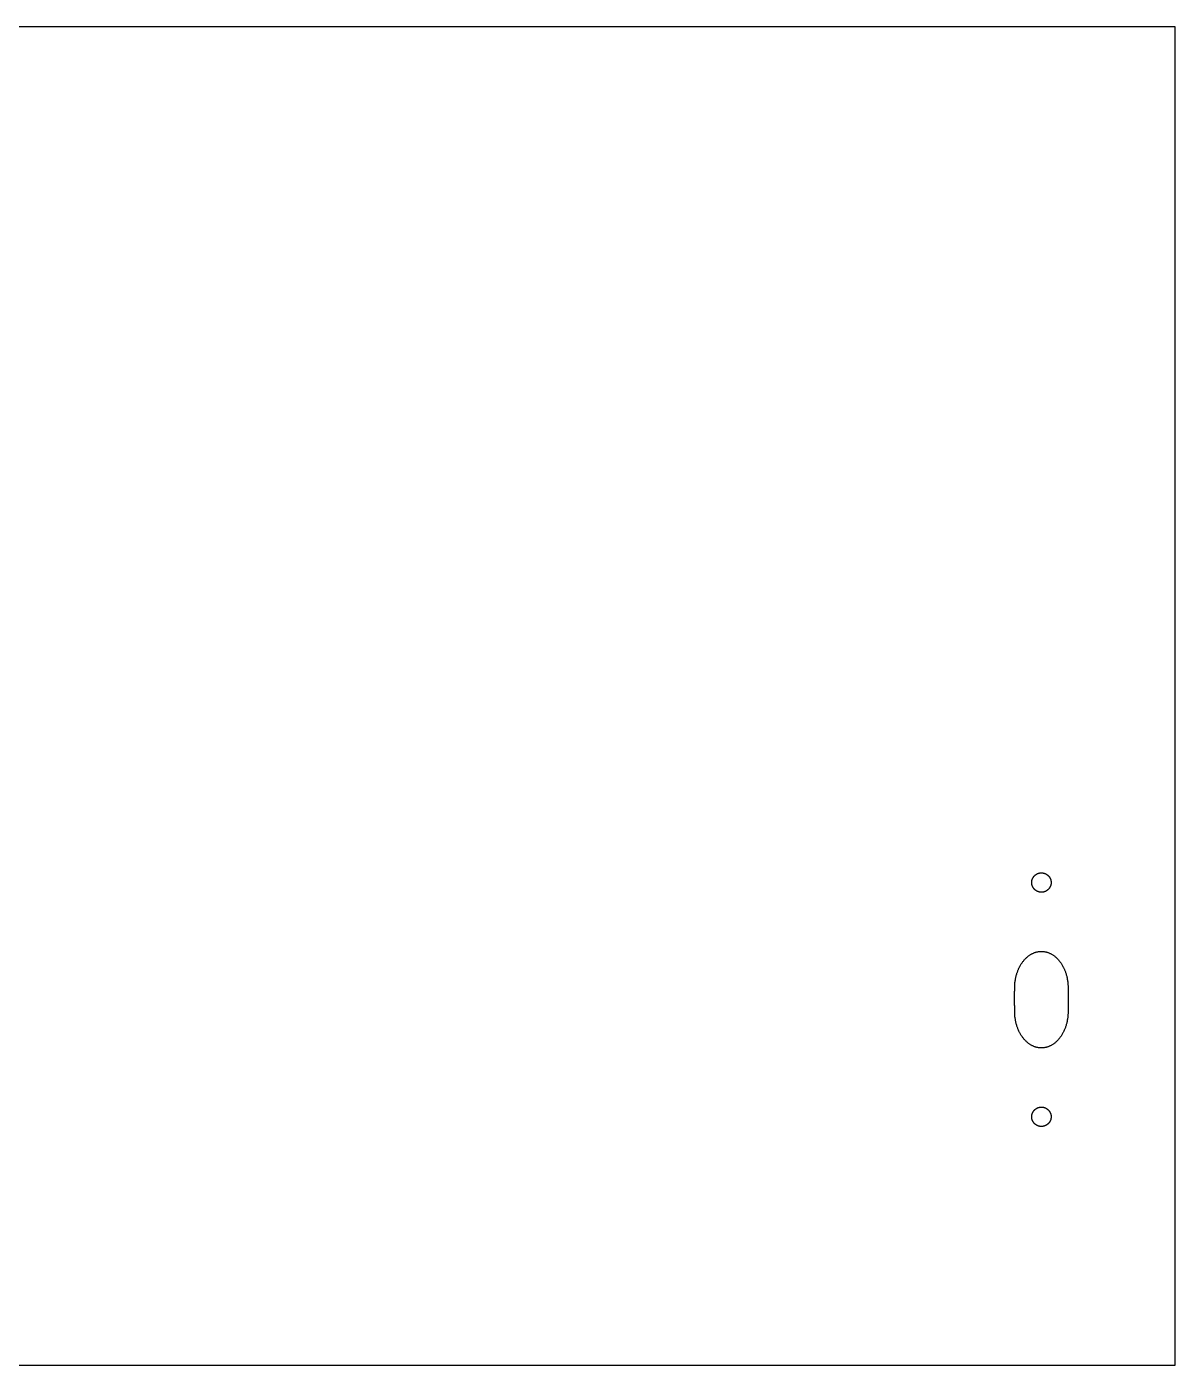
# Model space of a CAD drawing. Header units: metres. Extents: x 0 to 1373, y 0 to 400.
# Drawn here: x 1029.8 to 1373, y 0 to 400 of the extents above; entities that cross this region are included whole.
import ezdxf

# ---------------------------------------------------------------- set-up
doc = ezdxf.new("R2010")
doc.units = ezdxf.units.M

msp = doc.modelspace()

# ---------------------------------------------------------------- linework, layer by layer
for p, q in [((1373, 400), (0, 400)), ((1373, 0), (1373, 400)), ((1330.1, 144.376), (1330.11, 144.44)), ((1330.1, 144.313), (1330.1, 144.376)), ((1330.1, 144.25), (1330.1, 144.313)), ((1330.1, 144.187), (1330.1, 144.25)), ((1330.1, 144.123), (1330.1, 144.187)), ((1330.11, 144.06), (1330.1, 144.123)), ((1330.11, 144.503), (1330.12, 144.566)), ((1330.11, 144.44), (1330.11, 144.503)), ((1330.11, 143.997), (1330.11, 144.06)), ((1330.12, 144.629), (1330.13, 144.691)), ((1330.12, 144.566), (1330.12, 144.629)), ((1330.13, 144.691), (1330.14, 144.754)), ((1330.14, 144.754), (1330.16, 144.816)), ((1330.16, 144.816), (1330.17, 144.878)), ((1330.17, 144.878), (1330.18, 144.939)), ((1330.18, 144.939), (1330.2, 145.001)), ((1330.2, 145.001), (1330.22, 145.062)), ((1330.22, 145.062), (1330.23, 145.122)), ((1330.23, 145.122), (1330.25, 145.182)), ((1330.25, 145.182), (1330.27, 145.242)), ((1330.27, 145.242), (1330.3, 145.301)), ((1330.3, 145.301), (1330.32, 145.36)), ((1330.32, 145.36), (1330.35, 145.418)), ((1330.35, 145.418), (1330.37, 145.476)), ((1330.37, 145.476), (1330.4, 145.533)), ((1330.4, 145.533), (1330.43, 145.589)), ((1330.43, 145.589), (1330.46, 145.645)), ((1330.46, 145.645), (1330.49, 145.7)), ((1330.49, 145.7), (1330.52, 145.755)), ((1330.52, 145.755), (1330.55, 145.808)), ((1330.55, 145.808), (1330.59, 145.861)), ((1330.59, 145.861), (1330.62, 145.913)), ((1330.62, 145.913), (1330.66, 145.965)), ((1330.66, 145.965), (1330.7, 146.016)), ((1330.7, 146.016), (1330.74, 146.065)), ((1330.74, 146.065), (1330.78, 146.114)), ((1330.78, 146.114), (1330.82, 146.162)), ((1330.82, 146.162), (1330.86, 146.209)), ((1330.86, 146.209), (1330.91, 146.256)), ((1330.91, 146.256), (1330.95, 146.301)), ((1330.95, 146.301), (1330.99, 146.345)), ((1330.99, 146.345), (1331.04, 146.388)), ((1331.04, 146.388), (1331.09, 146.43)), ((1331.09, 146.43), (1331.14, 146.472)), ((1331.14, 146.472), (1331.18, 146.512)), ((1331.18, 146.512), (1331.23, 146.551)), ((1331.23, 146.551), (1331.29, 146.589)), ((1331.29, 146.589), (1331.34, 146.626)), ((1331.34, 146.626), (1331.39, 146.661)), ((1331.39, 146.661), (1331.44, 146.696)), ((1331.44, 146.696), (1331.5, 146.729)), ((1331.5, 146.729), (1331.55, 146.762)), ((1331.55, 146.762), (1331.61, 146.793)), ((1331.61, 146.793), (1331.66, 146.822)), ((1331.66, 146.822), (1331.72, 146.851)), ((1331.72, 146.851), (1331.77, 146.878)), ((1331.77, 146.878), (1331.83, 146.905)), ((1331.83, 146.905), (1331.89, 146.929)), ((1331.89, 146.929), (1331.95, 146.953)), ((1331.95, 146.953), (1332.01, 146.975)), ((1332.01, 146.975), (1332.07, 146.996)), ((1332.07, 146.996), (1332.13, 147.016)), ((1332.13, 147.016), (1332.19, 147.034)), ((1332.19, 147.034), (1332.25, 147.051)), ((1332.25, 147.051), (1332.31, 147.067)), ((1332.31, 147.067), (1332.37, 147.081)), ((1332.37, 147.081), (1332.43, 147.094)), ((1332.43, 147.094), (1332.5, 147.106)), ((1332.5, 147.106), (1332.56, 147.116)), ((1332.56, 147.116), (1332.62, 147.125)), ((1332.62, 147.125), (1332.68, 147.133)), ((1332.68, 147.133), (1332.75, 147.139)), ((1332.75, 147.139), (1332.81, 147.144)), ((1332.81, 147.144), (1332.87, 147.147)), ((1332.87, 147.147), (1332.94, 147.149)), ((1332.94, 147.149), (1333, 147.15)), ((1333, 147.15), (1333.06, 147.149)), ((1333.06, 147.149), (1333.13, 147.147)), ((1333.13, 147.147), (1333.19, 147.144)), ((1333.19, 147.144), (1333.25, 147.139)), ((1333.25, 147.139), (1333.32, 147.133)), ((1333.32, 147.133), (1333.38, 147.125)), ((1333.38, 147.125), (1333.44, 147.116)), ((1333.44, 147.116), (1333.5, 147.106)), ((1333.5, 147.106), (1333.57, 147.094)), ((1333.57, 147.094), (1333.63, 147.081)), ((1333.63, 147.081), (1333.69, 147.067)), ((1333.69, 147.067), (1333.75, 147.051)), ((1333.75, 147.051), (1333.81, 147.034)), ((1333.81, 147.034), (1333.87, 147.016)), ((1333.87, 147.016), (1333.93, 146.996)), ((1333.93, 146.996), (1333.99, 146.975)), ((1333.99, 146.975), (1334.05, 146.953)), ((1334.05, 146.953), (1334.11, 146.929)), ((1334.11, 146.929), (1334.17, 146.905)), ((1334.17, 146.905), (1334.23, 146.878)), ((1334.23, 146.878), (1334.28, 146.851)), ((1334.28, 146.851), (1334.34, 146.822)), ((1334.34, 146.822), (1334.39, 146.793)), ((1334.39, 146.793), (1334.45, 146.762)), ((1334.45, 146.762), (1334.5, 146.729)), ((1334.5, 146.729), (1334.56, 146.696)), ((1334.56, 146.696), (1334.61, 146.661)), ((1334.61, 146.661), (1334.66, 146.626)), ((1334.66, 146.626), (1334.71, 146.589)), ((1334.71, 146.589), (1334.77, 146.551)), ((1334.77, 146.551), (1334.82, 146.512)), ((1334.82, 146.512), (1334.86, 146.472)), ((1334.86, 146.472), (1334.91, 146.43)), ((1334.91, 146.43), (1334.96, 146.388)), ((1334.96, 146.388), (1335.01, 146.345)), ((1335.01, 146.345), (1335.05, 146.301)), ((1335.05, 146.301), (1335.09, 146.256)), ((1335.09, 146.256), (1335.14, 146.209)), ((1335.14, 146.209), (1335.18, 146.162)), ((1335.18, 146.162), (1335.22, 146.114)), ((1335.22, 146.114), (1335.26, 146.065)), ((1335.26, 146.065), (1335.3, 146.016)), ((1335.3, 146.016), (1335.34, 145.965)), ((1335.34, 145.965), (1335.38, 145.913)), ((1335.38, 145.913), (1335.41, 145.861)), ((1335.41, 145.861), (1335.45, 145.808)), ((1335.45, 145.808), (1335.48, 145.755)), ((1335.48, 145.755), (1335.51, 145.7)), ((1335.51, 145.7), (1335.54, 145.645)), ((1335.54, 145.645), (1335.57, 145.589)), ((1335.57, 145.589), (1335.6, 145.533)), ((1335.6, 145.533), (1335.63, 145.476)), ((1335.63, 145.476), (1335.65, 145.418)), ((1335.65, 145.418), (1335.68, 145.36)), ((1335.68, 145.36), (1335.7, 145.301)), ((1335.7, 145.301), (1335.73, 145.242)), ((1335.73, 145.242), (1335.75, 145.182)), ((1335.75, 145.182), (1335.77, 145.122)), ((1335.77, 145.122), (1335.78, 145.062)), ((1335.78, 145.062), (1335.8, 145.001)), ((1335.8, 145.001), (1335.82, 144.939)), ((1335.82, 144.939), (1335.83, 144.878)), ((1335.83, 144.878), (1335.84, 144.816)), ((1335.84, 144.816), (1335.86, 144.754)), ((1335.86, 144.754), (1335.87, 144.691)), ((1335.87, 144.691), (1335.88, 144.629)), ((1335.88, 144.629), (1335.88, 144.566)), ((1335.88, 144.566), (1335.89, 144.503)), ((1335.89, 144.503), (1335.89, 144.44)), ((1335.89, 144.44), (1335.9, 144.376)), ((1335.9, 144.123), (1335.89, 144.06)), ((1335.89, 144.06), (1335.89, 143.997)), ((1335.9, 144.376), (1335.9, 144.313)), ((1335.9, 144.313), (1335.9, 144.25)), ((1335.9, 144.25), (1335.9, 144.187)), ((1335.9, 144.187), (1335.9, 144.123)), ((1330.12, 143.934), (1330.11, 143.997)), ((1330.12, 143.871), (1330.12, 143.934)), ((1330.13, 143.809), (1330.12, 143.871)), ((1330.14, 143.746), (1330.13, 143.809)), ((1330.16, 143.684), (1330.14, 143.746)), ((1330.17, 143.622), (1330.16, 143.684)), ((1330.18, 143.561), (1330.17, 143.622)), ((1330.2, 143.499), (1330.18, 143.561)), ((1330.22, 143.438), (1330.2, 143.499)), ((1330.23, 143.378), (1330.22, 143.438)), ((1330.25, 143.318), (1330.23, 143.378)), ((1330.27, 143.258), (1330.25, 143.318)), ((1330.3, 143.199), (1330.27, 143.258)), ((1330.32, 143.14), (1330.3, 143.199)), ((1330.35, 143.082), (1330.32, 143.14)), ((1330.37, 143.024), (1330.35, 143.082)), ((1330.4, 142.967), (1330.37, 143.024)), ((1330.43, 142.911), (1330.4, 142.967)), ((1330.46, 142.855), (1330.43, 142.911)), ((1330.49, 142.8), (1330.46, 142.855)), ((1330.52, 142.745), (1330.49, 142.8)), ((1330.55, 142.692), (1330.52, 142.745)), ((1330.59, 142.639), (1330.55, 142.692)), ((1330.62, 142.587), (1330.59, 142.639)), ((1330.66, 142.535), (1330.62, 142.587)), ((1330.7, 142.484), (1330.66, 142.535)), ((1330.74, 142.435), (1330.7, 142.484)), ((1330.78, 142.386), (1330.74, 142.435)), ((1330.82, 142.338), (1330.78, 142.386)), ((1330.86, 142.291), (1330.82, 142.338)), ((1330.91, 142.244), (1330.86, 142.291)), ((1330.95, 142.199), (1330.91, 142.244)), ((1330.99, 142.155), (1330.95, 142.199)), ((1331.04, 142.112), (1330.99, 142.155)), ((1331.09, 142.07), (1331.04, 142.112)), ((1331.14, 142.028), (1331.09, 142.07)), ((1331.18, 141.988), (1331.14, 142.028)), ((1331.23, 141.949), (1331.18, 141.988)), ((1331.29, 141.911), (1331.23, 141.949)), ((1331.34, 141.874), (1331.29, 141.911)), ((1331.39, 141.839), (1331.34, 141.874)), ((1331.44, 141.804), (1331.39, 141.839)), ((1331.5, 141.771), (1331.44, 141.804)), ((1331.55, 141.738), (1331.5, 141.771)), ((1331.61, 141.707), (1331.55, 141.738)), ((1331.66, 141.678), (1331.61, 141.707)), ((1331.72, 141.649), (1331.66, 141.678)), ((1331.77, 141.622), (1331.72, 141.649)), ((1331.83, 141.595), (1331.77, 141.622)), ((1331.89, 141.571), (1331.83, 141.595)), ((1331.95, 141.547), (1331.89, 141.571)), ((1332.01, 141.525), (1331.95, 141.547)), ((1332.07, 141.504), (1332.01, 141.525)), ((1332.13, 141.484), (1332.07, 141.504)), ((1332.19, 141.466), (1332.13, 141.484)), ((1332.25, 141.449), (1332.19, 141.466)), ((1332.31, 141.433), (1332.25, 141.449)), ((1332.37, 141.419), (1332.31, 141.433)), ((1332.43, 141.406), (1332.37, 141.419)), ((1332.5, 141.394), (1332.43, 141.406)), ((1332.56, 141.384), (1332.5, 141.394)), ((1332.62, 141.375), (1332.56, 141.384)), ((1332.68, 141.367), (1332.62, 141.375)), ((1332.75, 141.361), (1332.68, 141.367)), ((1332.81, 141.356), (1332.75, 141.361)), ((1332.87, 141.353), (1332.81, 141.356)), ((1332.94, 141.351), (1332.87, 141.353)), ((1333, 141.35), (1332.94, 141.351)), ((1333.06, 141.351), (1333, 141.35)), ((1333.13, 141.353), (1333.06, 141.351)), ((1333.19, 141.356), (1333.13, 141.353)), ((1333.25, 141.361), (1333.19, 141.356)), ((1333.32, 141.367), (1333.25, 141.361)), ((1333.38, 141.375), (1333.32, 141.367)), ((1333.44, 141.384), (1333.38, 141.375)), ((1333.5, 141.394), (1333.44, 141.384)), ((1333.57, 141.406), (1333.5, 141.394)), ((1333.63, 141.419), (1333.57, 141.406)), ((1333.69, 141.433), (1333.63, 141.419)), ((1333.75, 141.449), (1333.69, 141.433)), ((1333.81, 141.466), (1333.75, 141.449)), ((1333.87, 141.484), (1333.81, 141.466)), ((1333.93, 141.504), (1333.87, 141.484)), ((1333.99, 141.525), (1333.93, 141.504)), ((1334.05, 141.547), (1333.99, 141.525)), ((1334.11, 141.571), (1334.05, 141.547)), ((1334.17, 141.595), (1334.11, 141.571)), ((1334.23, 141.622), (1334.17, 141.595)), ((1334.28, 141.649), (1334.23, 141.622)), ((1334.34, 141.678), (1334.28, 141.649)), ((1334.39, 141.707), (1334.34, 141.678)), ((1334.45, 141.738), (1334.39, 141.707)), ((1334.5, 141.771), (1334.45, 141.738)), ((1334.56, 141.804), (1334.5, 141.771)), ((1334.61, 141.839), (1334.56, 141.804)), ((1334.66, 141.874), (1334.61, 141.839)), ((1334.71, 141.911), (1334.66, 141.874)), ((1334.77, 141.949), (1334.71, 141.911)), ((1334.82, 141.988), (1334.77, 141.949)), ((1334.86, 142.028), (1334.82, 141.988)), ((1334.91, 142.07), (1334.86, 142.028)), ((1334.96, 142.112), (1334.91, 142.07)), ((1335.01, 142.155), (1334.96, 142.112)), ((1335.05, 142.199), (1335.01, 142.155)), ((1335.09, 142.244), (1335.05, 142.199)), ((1335.14, 142.291), (1335.09, 142.244)), ((1335.18, 142.338), (1335.14, 142.291)), ((1335.22, 142.386), (1335.18, 142.338)), ((1335.26, 142.435), (1335.22, 142.386)), ((1335.3, 142.484), (1335.26, 142.435)), ((1335.34, 142.535), (1335.3, 142.484)), ((1335.38, 142.587), (1335.34, 142.535)), ((1335.41, 142.639), (1335.38, 142.587)), ((1335.45, 142.692), (1335.41, 142.639)), ((1335.48, 142.745), (1335.45, 142.692)), ((1335.51, 142.8), (1335.48, 142.745)), ((1335.54, 142.855), (1335.51, 142.8)), ((1335.57, 142.911), (1335.54, 142.855)), ((1335.6, 142.967), (1335.57, 142.911)), ((1335.63, 143.024), (1335.6, 142.967)), ((1335.65, 143.082), (1335.63, 143.024)), ((1335.68, 143.14), (1335.65, 143.082)), ((1335.7, 143.199), (1335.68, 143.14)), ((1335.73, 143.258), (1335.7, 143.199)), ((1335.75, 143.318), (1335.73, 143.258)), ((1335.77, 143.378), (1335.75, 143.318)), ((1335.78, 143.438), (1335.77, 143.378)), ((1335.8, 143.499), (1335.78, 143.438)), ((1335.82, 143.561), (1335.8, 143.499)), ((1335.83, 143.622), (1335.82, 143.561)), ((1335.84, 143.684), (1335.83, 143.622)), ((1335.86, 143.746), (1335.84, 143.684)), ((1335.87, 143.809), (1335.86, 143.746)), ((1335.88, 143.871), (1335.87, 143.809)), ((1335.89, 143.997), (1335.88, 143.934)), ((1335.88, 143.934), (1335.88, 143.871)), ((1327, 119.95), (1327.12, 120.128)), ((1327.12, 120.128), (1327.24, 120.302)), ((1327.24, 120.302), (1327.36, 120.472)), ((1327.36, 120.472), (1327.48, 120.639)), ((1327.48, 120.639), (1327.61, 120.802)), ((1327.61, 120.802), (1327.74, 120.961)), ((1327.74, 120.961), (1327.87, 121.116)), ((1327.87, 121.116), (1328, 121.267)), ((1328, 121.267), (1328.14, 121.414)), ((1328.14, 121.414), (1328.28, 121.557)), ((1328.28, 121.557), (1328.42, 121.696)), ((1328.42, 121.696), (1328.57, 121.83)), ((1328.57, 121.83), (1328.71, 121.96)), ((1328.71, 121.96), (1328.86, 122.086)), ((1328.86, 122.086), (1329.01, 122.208)), ((1329.01, 122.208), (1329.16, 122.324)), ((1329.16, 122.324), (1329.32, 122.437)), ((1329.32, 122.437), (1329.47, 122.544)), ((1329.47, 122.544), (1329.63, 122.647)), ((1329.63, 122.647), (1329.79, 122.746)), ((1329.79, 122.746), (1329.95, 122.839)), ((1329.95, 122.839), (1330.11, 122.928)), ((1330.11, 122.928), (1330.27, 123.012)), ((1330.27, 123.012), (1330.43, 123.091)), ((1330.43, 123.091), (1330.6, 123.165)), ((1330.6, 123.165), (1330.77, 123.234)), ((1330.77, 123.234), (1330.93, 123.299)), ((1330.93, 123.299), (1331.1, 123.358)), ((1331.1, 123.358), (1331.27, 123.412)), ((1331.27, 123.412), (1331.44, 123.461)), ((1331.44, 123.461), (1331.61, 123.505)), ((1331.61, 123.505), (1331.79, 123.544)), ((1331.79, 123.544), (1331.96, 123.577)), ((1331.96, 123.577), (1332.13, 123.606)), ((1332.13, 123.606), (1332.3, 123.629)), ((1332.3, 123.629), (1332.48, 123.647)), ((1332.48, 123.647), (1332.65, 123.66)), ((1332.65, 123.66), (1332.83, 123.668)), ((1332.83, 123.668), (1333, 123.671)), ((1333, 123.671), (1333.17, 123.668)), ((1333.17, 123.668), (1333.35, 123.66)), ((1333.35, 123.66), (1333.52, 123.647)), ((1333.52, 123.647), (1333.7, 123.629)), ((1333.7, 123.629), (1333.87, 123.606)), ((1333.87, 123.606), (1334.04, 123.577)), ((1334.04, 123.577), (1334.21, 123.544)), ((1334.21, 123.544), (1334.39, 123.505)), ((1334.39, 123.505), (1334.56, 123.461)), ((1334.56, 123.461), (1334.73, 123.412)), ((1334.73, 123.412), (1334.9, 123.358)), ((1334.9, 123.358), (1335.07, 123.299)), ((1335.07, 123.299), (1335.23, 123.234)), ((1335.23, 123.234), (1335.4, 123.165)), ((1335.4, 123.165), (1335.57, 123.091)), ((1335.57, 123.091), (1335.73, 123.012)), ((1335.73, 123.012), (1335.89, 122.928)), ((1335.89, 122.928), (1336.05, 122.839)), ((1336.05, 122.839), (1336.21, 122.746)), ((1336.21, 122.746), (1336.37, 122.647)), ((1336.37, 122.647), (1336.53, 122.544)), ((1336.53, 122.544), (1336.68, 122.437)), ((1336.68, 122.437), (1336.84, 122.324)), ((1336.84, 122.324), (1336.99, 122.208)), ((1336.99, 122.208), (1337.14, 122.086)), ((1337.14, 122.086), (1337.29, 121.96)), ((1337.29, 121.96), (1337.43, 121.83)), ((1337.43, 121.83), (1337.58, 121.696)), ((1337.58, 121.696), (1337.72, 121.557)), ((1337.72, 121.557), (1337.86, 121.414)), ((1337.86, 121.414), (1338, 121.267)), ((1338, 121.267), (1338.13, 121.116)), ((1338.13, 121.116), (1338.26, 120.961)), ((1338.26, 120.961), (1338.39, 120.802)), ((1338.39, 120.802), (1338.52, 120.639)), ((1338.52, 120.639), (1338.64, 120.472)), ((1338.64, 120.472), (1338.76, 120.302)), ((1338.76, 120.302), (1338.88, 120.128)), ((1338.88, 120.128), (1339, 119.95)), ((1325.34, 115.806), (1325.39, 116.034)), ((1325.39, 116.034), (1325.44, 116.26)), ((1325.44, 116.26), (1325.5, 116.485)), ((1325.5, 116.485), (1325.55, 116.659)), ((1325.55, 116.659), (1325.56, 116.708)), ((1325.56, 116.708), (1325.63, 116.929)), ((1325.63, 116.929), (1325.7, 117.148)), ((1325.7, 117.148), (1325.77, 117.365)), ((1325.77, 117.365), (1325.81, 117.484)), ((1325.81, 117.484), (1325.82, 117.511)), ((1325.82, 117.511), (1325.84, 117.58)), ((1325.84, 117.58), (1325.92, 117.793)), ((1325.92, 117.793), (1326, 118.003)), ((1326, 118.003), (1326.09, 118.21)), ((1326.09, 118.21), (1326.12, 118.28)), ((1326.12, 118.28), (1326.18, 118.415)), ((1326.18, 118.415), (1326.21, 118.478)), ((1326.21, 118.478), (1326.25, 118.565)), ((1326.25, 118.565), (1326.27, 118.618)), ((1326.27, 118.618), (1326.36, 118.817)), ((1326.36, 118.817), (1326.45, 118.985)), ((1326.45, 118.985), (1326.46, 119.014)), ((1326.46, 119.014), (1326.56, 119.207)), ((1326.56, 119.207), (1326.67, 119.398)), ((1326.67, 119.398), (1326.78, 119.585)), ((1326.78, 119.585), (1326.89, 119.77)), ((1326.89, 119.77), (1327, 119.95)), ((1339, 119.95), (1339.11, 119.77)), ((1339.11, 119.77), (1339.22, 119.585)), ((1339.22, 119.585), (1339.33, 119.398)), ((1339.33, 119.398), (1339.44, 119.207)), ((1339.44, 119.207), (1339.54, 119.014)), ((1339.54, 119.014), (1339.55, 118.985)), ((1339.55, 118.985), (1339.64, 118.817)), ((1339.64, 118.817), (1339.73, 118.618)), ((1339.73, 118.618), (1339.75, 118.565)), ((1339.75, 118.565), (1339.79, 118.478)), ((1339.79, 118.478), (1339.82, 118.415)), ((1339.82, 118.415), (1339.88, 118.28)), ((1339.88, 118.28), (1339.91, 118.21)), ((1339.91, 118.21), (1340, 118.003)), ((1340, 118.003), (1340.08, 117.793)), ((1340.08, 117.793), (1340.16, 117.58)), ((1340.16, 117.58), (1340.18, 117.511)), ((1340.18, 117.511), (1340.19, 117.484)), ((1340.19, 117.484), (1340.23, 117.365)), ((1340.23, 117.365), (1340.3, 117.148)), ((1340.3, 117.148), (1340.37, 116.929)), ((1340.37, 116.929), (1340.44, 116.708)), ((1340.44, 116.708), (1340.45, 116.659)), ((1340.45, 116.659), (1340.5, 116.485)), ((1340.5, 116.485), (1340.56, 116.26)), ((1340.56, 116.26), (1340.61, 116.034)), ((1340.61, 116.034), (1340.66, 115.806)), ((1325.02, 112.988), (1325.03, 113.226)), ((1325.02, 112.75), (1325.02, 112.988)), ((1325.02, 111.912), (1325.02, 112.75)), ((1325.03, 113.226), (1325.04, 113.464)), ((1325.04, 113.464), (1325.05, 113.702)), ((1325.05, 113.702), (1325.07, 113.939)), ((1325.07, 113.939), (1325.09, 114.175)), ((1325.09, 114.175), (1325.11, 114.411)), ((1325.11, 114.411), (1325.14, 114.646)), ((1325.14, 114.646), (1325.16, 114.794)), ((1325.16, 114.794), (1325.17, 114.881)), ((1325.17, 114.881), (1325.18, 114.933)), ((1325.18, 114.933), (1325.21, 115.114)), ((1325.21, 115.114), (1325.25, 115.346)), ((1325.25, 115.346), (1325.29, 115.576)), ((1325.29, 115.576), (1325.34, 115.806)), ((1340.66, 115.806), (1340.71, 115.576)), ((1340.71, 115.576), (1340.75, 115.346)), ((1340.75, 115.346), (1340.79, 115.114)), ((1340.79, 115.114), (1340.82, 114.933)), ((1340.82, 114.933), (1340.83, 114.881)), ((1340.83, 114.881), (1340.84, 114.794)), ((1340.84, 114.794), (1340.86, 114.646)), ((1340.86, 114.646), (1340.89, 114.411)), ((1340.89, 114.411), (1340.91, 114.175)), ((1340.91, 114.175), (1340.93, 113.939)), ((1340.93, 113.939), (1340.95, 113.702)), ((1340.95, 113.702), (1340.96, 113.464)), ((1340.96, 113.464), (1340.97, 113.226)), ((1340.97, 113.226), (1340.98, 112.988)), ((1340.98, 112.988), (1340.98, 112.75)), ((1340.98, 112.75), (1340.98, 111.912)), ((1325, 111.825), (1325.02, 111.912)), ((1325, 107.529), (1325, 111.825)), ((1340.98, 111.912), (1341, 111.825)), ((1341, 111.825), (1341, 107.529)), ((1325.02, 107.441), (1325, 107.529)), ((1325.02, 105.75), (1325.02, 107.441)), ((1325.02, 105.512), (1325.02, 105.75)), ((1325.03, 105.274), (1325.02, 105.512)), ((1325.04, 105.036), (1325.03, 105.274)), ((1325.05, 104.798), (1325.04, 105.036)), ((1325.07, 104.561), (1325.05, 104.798)), ((1325.09, 104.325), (1325.07, 104.561)), ((1325.1, 104.184), (1325.09, 104.325)), ((1325.11, 104.089), (1325.1, 104.184)), ((1325.14, 103.854), (1325.11, 104.089)), ((1340.89, 104.089), (1340.86, 103.854)), ((1340.9, 104.184), (1340.89, 104.089)), ((1340.91, 104.325), (1340.9, 104.184)), ((1340.93, 104.561), (1340.91, 104.325)), ((1340.95, 104.798), (1340.93, 104.561)), ((1340.96, 105.036), (1340.95, 104.798)), ((1340.97, 105.274), (1340.96, 105.036)), ((1340.98, 105.512), (1340.97, 105.274)), ((1341, 107.529), (1340.98, 107.441)), ((1340.98, 107.441), (1340.98, 105.75)), ((1340.98, 105.75), (1340.98, 105.512)), ((1325.17, 103.619), (1325.14, 103.854)), ((1325.21, 103.386), (1325.17, 103.619)), ((1325.25, 103.154), (1325.21, 103.386)), ((1325.29, 102.924), (1325.25, 103.154)), ((1325.34, 102.694), (1325.29, 102.924)), ((1325.39, 102.466), (1325.34, 102.694)), ((1325.44, 102.24), (1325.39, 102.466)), ((1325.5, 102.015), (1325.44, 102.24)), ((1325.56, 101.792), (1325.5, 102.015)), ((1325.63, 101.571), (1325.56, 101.792)), ((1325.7, 101.352), (1325.63, 101.571)), ((1325.77, 101.135), (1325.7, 101.352)), ((1325.84, 100.92), (1325.77, 101.135)), ((1325.92, 100.707), (1325.84, 100.92)), ((1326, 100.497), (1325.92, 100.707)), ((1326.09, 100.29), (1326, 100.497)), ((1326.18, 100.085), (1326.09, 100.29)), ((1326.27, 99.8823), (1326.18, 100.085)), ((1339.82, 100.085), (1339.73, 99.8823)), ((1339.91, 100.29), (1339.82, 100.085)), ((1340, 100.497), (1339.91, 100.29)), ((1340.08, 100.707), (1340, 100.497)), ((1340.16, 100.92), (1340.08, 100.707)), ((1340.23, 101.135), (1340.16, 100.92)), ((1340.3, 101.352), (1340.23, 101.135)), ((1340.37, 101.571), (1340.3, 101.352)), ((1340.44, 101.792), (1340.37, 101.571)), ((1340.5, 102.015), (1340.44, 101.792)), ((1340.56, 102.24), (1340.5, 102.015)), ((1340.61, 102.466), (1340.56, 102.24)), ((1340.66, 102.694), (1340.61, 102.466)), ((1340.71, 102.924), (1340.66, 102.694)), ((1340.75, 103.154), (1340.71, 102.924)), ((1340.79, 103.386), (1340.75, 103.154)), ((1340.83, 103.619), (1340.79, 103.386)), ((1340.86, 103.854), (1340.83, 103.619)), ((1326.36, 99.6828), (1326.27, 99.8823)), ((1326.46, 99.4862), (1326.36, 99.6828)), ((1326.56, 99.2925), (1326.46, 99.4862)), ((1326.67, 99.1019), (1326.56, 99.2925)), ((1326.78, 98.9145), (1326.67, 99.1019)), ((1326.89, 98.7303), (1326.78, 98.9145)), ((1327, 98.5495), (1326.89, 98.7303)), ((1327.12, 98.3721), (1327, 98.5495)), ((1327.24, 98.1982), (1327.12, 98.3721)), ((1327.36, 98.0279), (1327.24, 98.1982)), ((1327.48, 97.8613), (1327.36, 98.0279)), ((1327.61, 97.6985), (1327.48, 97.8613)), ((1327.74, 97.5394), (1327.61, 97.6985)), ((1327.87, 97.3843), (1327.74, 97.5394)), ((1328, 97.2332), (1327.87, 97.3843)), ((1328.14, 97.0861), (1328, 97.2332)), ((1328.28, 96.9431), (1328.14, 97.0861)), ((1328.42, 96.8043), (1328.28, 96.9431)), ((1328.57, 96.6698), (1328.42, 96.8043)), ((1328.71, 96.5396), (1328.57, 96.6698)), ((1328.86, 96.4138), (1328.71, 96.5396)), ((1329.01, 96.2924), (1328.86, 96.4138)), ((1329.16, 96.1756), (1329.01, 96.2924)), ((1329.32, 96.0633), (1329.16, 96.1756)), ((1329.47, 95.9556), (1329.32, 96.0633)), ((1336.68, 96.0633), (1336.53, 95.9556)), ((1336.84, 96.1756), (1336.68, 96.0633)), ((1336.99, 96.2924), (1336.84, 96.1756)), ((1337.14, 96.4138), (1336.99, 96.2924)), ((1337.29, 96.5396), (1337.14, 96.4138)), ((1337.43, 96.6698), (1337.29, 96.5396)), ((1337.58, 96.8043), (1337.43, 96.6698)), ((1337.72, 96.9431), (1337.58, 96.8043)), ((1337.86, 97.0861), (1337.72, 96.9431)), ((1338, 97.2332), (1337.86, 97.0861)), ((1338.13, 97.3843), (1338, 97.2332)), ((1338.26, 97.5394), (1338.13, 97.3843)), ((1338.39, 97.6985), (1338.26, 97.5394)), ((1338.52, 97.8613), (1338.39, 97.6985)), ((1338.64, 98.0279), (1338.52, 97.8613)), ((1338.76, 98.1982), (1338.64, 98.0279)), ((1338.88, 98.3721), (1338.76, 98.1982)), ((1339, 98.5495), (1338.88, 98.3721)), ((1339.11, 98.7303), (1339, 98.5495)), ((1339.22, 98.9145), (1339.11, 98.7303)), ((1339.33, 99.1019), (1339.22, 98.9145)), ((1339.44, 99.2925), (1339.33, 99.1019)), ((1339.54, 99.4862), (1339.44, 99.2925)), ((1339.64, 99.6828), (1339.54, 99.4862)), ((1339.73, 99.8823), (1339.64, 99.6828)), ((1329.63, 95.8525), (1329.47, 95.9556)), ((1329.79, 95.7542), (1329.63, 95.8525)), ((1329.95, 95.6606), (1329.79, 95.7542)), ((1330.11, 95.5719), (1329.95, 95.6606)), ((1330.27, 95.4879), (1330.11, 95.5719)), ((1330.43, 95.4089), (1330.27, 95.4879)), ((1330.6, 95.3348), (1330.43, 95.4089)), ((1330.77, 95.2656), (1330.6, 95.3348)), ((1330.93, 95.2015), (1330.77, 95.2656)), ((1331.1, 95.1423), (1330.93, 95.2015)), ((1331.27, 95.0882), (1331.1, 95.1423)), ((1331.44, 95.0392), (1331.27, 95.0882)), ((1331.61, 94.9953), (1331.44, 95.0392)), ((1331.79, 94.9565), (1331.61, 94.9953)), ((1331.96, 94.9228), (1331.79, 94.9565)), ((1332.13, 94.8943), (1331.96, 94.9228)), ((1332.3, 94.8709), (1332.13, 94.8943)), ((1332.48, 94.8527), (1332.3, 94.8709)), ((1332.65, 94.8397), (1332.48, 94.8527)), ((1332.83, 94.8319), (1332.65, 94.8397)), ((1333, 94.8293), (1332.83, 94.8319)), ((1333.17, 94.8319), (1333, 94.8293)), ((1333.35, 94.8397), (1333.17, 94.8319)), ((1333.52, 94.8527), (1333.35, 94.8397)), ((1333.7, 94.8709), (1333.52, 94.8527)), ((1333.87, 94.8943), (1333.7, 94.8709)), ((1334.04, 94.9228), (1333.87, 94.8943)), ((1334.21, 94.9565), (1334.04, 94.9228)), ((1334.39, 94.9953), (1334.21, 94.9565)), ((1334.56, 95.0392), (1334.39, 94.9953)), ((1334.73, 95.0882), (1334.56, 95.0392)), ((1334.9, 95.1423), (1334.73, 95.0882)), ((1335.07, 95.2015), (1334.9, 95.1423)), ((1335.23, 95.2656), (1335.07, 95.2015)), ((1335.4, 95.3348), (1335.23, 95.2656)), ((1335.57, 95.4089), (1335.4, 95.3348)), ((1335.73, 95.4879), (1335.57, 95.4089)), ((1335.89, 95.5719), (1335.73, 95.4879)), ((1336.05, 95.6606), (1335.89, 95.5719)), ((1336.21, 95.7542), (1336.05, 95.6606)), ((1336.37, 95.8525), (1336.21, 95.7542)), ((1336.53, 95.9556), (1336.37, 95.8525)), ((1330.66, 75.9649), (1330.7, 76.0155)), ((1330.7, 76.0155), (1330.74, 76.0653)), ((1330.74, 76.0653), (1330.78, 76.1142)), ((1330.78, 76.1142), (1330.82, 76.1622)), ((1330.82, 76.1622), (1330.86, 76.2093)), ((1330.86, 76.2093), (1330.91, 76.2555)), ((1330.91, 76.2555), (1330.95, 76.3007)), ((1330.95, 76.3007), (1330.99, 76.345)), ((1330.99, 76.345), (1331.04, 76.3882)), ((1331.04, 76.3882), (1331.09, 76.4305)), ((1331.09, 76.4305), (1331.14, 76.4717)), ((1331.14, 76.4717), (1331.18, 76.5118)), ((1331.18, 76.5118), (1331.23, 76.5509)), ((1331.23, 76.5509), (1331.29, 76.5888)), ((1331.29, 76.5888), (1331.34, 76.6257)), ((1331.34, 76.6257), (1331.39, 76.6614)), ((1331.39, 76.6614), (1331.44, 76.696)), ((1331.44, 76.696), (1331.5, 76.7294)), ((1331.5, 76.7294), (1331.55, 76.7616)), ((1331.55, 76.7616), (1331.61, 76.7926)), ((1331.61, 76.7926), (1331.66, 76.8225)), ((1331.66, 76.8225), (1331.72, 76.8511)), ((1331.72, 76.8511), (1331.77, 76.8784)), ((1331.77, 76.8784), (1331.83, 76.9046)), ((1331.83, 76.9046), (1331.89, 76.9294)), ((1331.89, 76.9294), (1331.95, 76.953)), ((1331.95, 76.953), (1332.01, 76.9753)), ((1332.01, 76.9753), (1332.07, 76.9963)), ((1332.07, 76.9963), (1332.13, 77.0159)), ((1332.13, 77.0159), (1332.19, 77.0343)), ((1332.19, 77.0343), (1332.25, 77.0513)), ((1332.25, 77.0513), (1332.31, 77.0671)), ((1332.31, 77.0671), (1332.37, 77.0814)), ((1332.37, 77.0814), (1332.43, 77.0944)), ((1332.43, 77.0944), (1332.5, 77.1061)), ((1332.5, 77.1061), (1332.56, 77.1164)), ((1332.56, 77.1164), (1332.62, 77.1254)), ((1332.62, 77.1254), (1332.68, 77.1329)), ((1332.68, 77.1329), (1332.75, 77.1391)), ((1332.75, 77.1391), (1332.81, 77.144)), ((1332.81, 77.144), (1332.87, 77.1474)), ((1332.87, 77.1474), (1332.94, 77.1495)), ((1332.94, 77.1495), (1333, 77.1502)), ((1333, 77.1502), (1333.06, 77.1495)), ((1333.06, 77.1495), (1333.13, 77.1474)), ((1333.13, 77.1474), (1333.19, 77.144)), ((1333.19, 77.144), (1333.25, 77.1391)), ((1333.25, 77.1391), (1333.32, 77.1329)), ((1333.32, 77.1329), (1333.38, 77.1254)), ((1333.38, 77.1254), (1333.44, 77.1164)), ((1333.44, 77.1164), (1333.5, 77.1061)), ((1333.5, 77.1061), (1333.57, 77.0944)), ((1333.57, 77.0944), (1333.63, 77.0814)), ((1333.63, 77.0814), (1333.69, 77.0671)), ((1333.69, 77.0671), (1333.75, 77.0513)), ((1333.75, 77.0513), (1333.81, 77.0343)), ((1333.81, 77.0343), (1333.87, 77.0159)), ((1333.87, 77.0159), (1333.93, 76.9963)), ((1333.93, 76.9963), (1333.99, 76.9753)), ((1333.99, 76.9753), (1334.05, 76.953)), ((1334.05, 76.953), (1334.11, 76.9294)), ((1334.11, 76.9294), (1334.17, 76.9046)), ((1334.17, 76.9046), (1334.23, 76.8784)), ((1334.23, 76.8784), (1334.28, 76.8511)), ((1334.28, 76.8511), (1334.34, 76.8225)), ((1334.34, 76.8225), (1334.39, 76.7926)), ((1334.39, 76.7926), (1334.45, 76.7616)), ((1334.45, 76.7616), (1334.5, 76.7294)), ((1334.5, 76.7294), (1334.56, 76.696)), ((1334.56, 76.696), (1334.61, 76.6614)), ((1334.61, 76.6614), (1334.66, 76.6257)), ((1334.66, 76.6257), (1334.71, 76.5888)), ((1334.71, 76.5888), (1334.77, 76.5509)), ((1334.77, 76.5509), (1334.82, 76.5118)), ((1334.82, 76.5118), (1334.86, 76.4717)), ((1334.86, 76.4717), (1334.91, 76.4305)), ((1334.91, 76.4305), (1334.96, 76.3882)), ((1334.96, 76.3882), (1335.01, 76.345)), ((1335.01, 76.345), (1335.05, 76.3007)), ((1335.05, 76.3007), (1335.09, 76.2555)), ((1335.09, 76.2555), (1335.14, 76.2093)), ((1335.14, 76.2093), (1335.18, 76.1622)), ((1335.18, 76.1622), (1335.22, 76.1142)), ((1335.22, 76.1142), (1335.26, 76.0653)), ((1335.26, 76.0653), (1335.3, 76.0155)), ((1335.3, 76.0155), (1335.34, 75.9649)), ((1330.1, 74.3765), (1330.11, 74.4397)), ((1330.1, 74.3133), (1330.1, 74.3765)), ((1330.1, 74.25), (1330.1, 74.3133)), ((1330.1, 74.1867), (1330.1, 74.25)), ((1330.1, 74.1235), (1330.1, 74.1867)), ((1330.11, 74.0603), (1330.1, 74.1235)), ((1330.11, 74.5028), (1330.12, 74.5657)), ((1330.11, 74.4397), (1330.11, 74.5028)), ((1330.11, 73.9972), (1330.11, 74.0603)), ((1330.12, 73.9343), (1330.11, 73.9972)), ((1330.12, 74.6285), (1330.13, 74.6912)), ((1330.12, 74.5657), (1330.12, 74.6285)), ((1330.12, 73.8714), (1330.12, 73.9343)), ((1330.13, 73.8088), (1330.12, 73.8714)), ((1330.13, 74.6912), (1330.14, 74.7536)), ((1330.14, 73.7464), (1330.13, 73.8088)), ((1330.14, 74.7536), (1330.16, 74.8158)), ((1330.16, 73.6842), (1330.14, 73.7464)), ((1330.16, 74.8158), (1330.17, 74.8777)), ((1330.17, 73.6223), (1330.16, 73.6842)), ((1330.17, 74.8777), (1330.18, 74.9393)), ((1330.18, 73.5607), (1330.17, 73.6223)), ((1330.18, 74.9393), (1330.2, 75.0006)), ((1330.2, 73.4994), (1330.18, 73.5607)), ((1330.2, 75.0006), (1330.22, 75.0616)), ((1330.22, 73.4384), (1330.2, 73.4994)), ((1330.22, 75.0616), (1330.23, 75.1221)), ((1330.23, 73.3779), (1330.22, 73.4384)), ((1330.23, 75.1221), (1330.25, 75.1822)), ((1330.25, 73.3178), (1330.23, 73.3779)), ((1330.25, 75.1822), (1330.27, 75.2419)), ((1330.27, 73.2581), (1330.25, 73.3178)), ((1330.27, 75.2419), (1330.3, 75.3011)), ((1330.3, 73.1989), (1330.27, 73.2581)), ((1330.3, 75.3011), (1330.32, 75.3598)), ((1330.32, 73.1402), (1330.3, 73.1989)), ((1330.32, 75.3598), (1330.35, 75.418)), ((1330.35, 73.082), (1330.32, 73.1402)), ((1330.35, 75.418), (1330.37, 75.4757)), ((1330.37, 73.0243), (1330.35, 73.082)), ((1330.37, 75.4757), (1330.4, 75.5327)), ((1330.4, 72.9673), (1330.37, 73.0243)), ((1330.4, 75.5327), (1330.43, 75.5891)), ((1330.43, 72.9108), (1330.4, 72.9673)), ((1330.43, 75.5891), (1330.46, 75.6449)), ((1330.46, 72.855), (1330.43, 72.9108)), ((1330.46, 75.6449), (1330.49, 75.7001)), ((1330.49, 72.7999), (1330.46, 72.855)), ((1330.49, 75.7001), (1330.52, 75.7545)), ((1330.52, 72.7455), (1330.49, 72.7999)), ((1330.52, 75.7545), (1330.55, 75.8083)), ((1330.55, 72.6917), (1330.52, 72.7455)), ((1330.55, 75.8083), (1330.59, 75.8613)), ((1330.59, 72.6387), (1330.55, 72.6917)), ((1330.59, 75.8613), (1330.62, 75.9135)), ((1330.62, 72.5865), (1330.59, 72.6387)), ((1330.62, 75.9135), (1330.66, 75.9649)), ((1330.66, 72.5351), (1330.62, 72.5865)), ((1330.7, 72.4845), (1330.66, 72.5351)), ((1330.74, 72.4347), (1330.7, 72.4845)), ((1330.78, 72.3858), (1330.74, 72.4347)), ((1330.82, 72.3378), (1330.78, 72.3858)), ((1330.86, 72.2907), (1330.82, 72.3378)), ((1330.91, 72.2445), (1330.86, 72.2907)), ((1330.95, 72.1993), (1330.91, 72.2445)), ((1330.99, 72.155), (1330.95, 72.1993)), ((1331.04, 72.1118), (1330.99, 72.155)), ((1331.09, 72.0695), (1331.04, 72.1118)), ((1331.14, 72.0283), (1331.09, 72.0695)), ((1331.18, 71.9882), (1331.14, 72.0283)), ((1334.86, 72.0283), (1334.82, 71.9882)), ((1334.91, 72.0695), (1334.86, 72.0283)), ((1334.96, 72.1118), (1334.91, 72.0695)), ((1335.01, 72.155), (1334.96, 72.1118)), ((1335.05, 72.1993), (1335.01, 72.155)), ((1335.09, 72.2445), (1335.05, 72.1993)), ((1335.14, 72.2907), (1335.09, 72.2445)), ((1335.18, 72.3378), (1335.14, 72.2907)), ((1335.22, 72.3858), (1335.18, 72.3378)), ((1335.26, 72.4347), (1335.22, 72.3858)), ((1335.3, 72.4845), (1335.26, 72.4347)), ((1335.34, 72.5351), (1335.3, 72.4845)), ((1335.34, 75.9649), (1335.38, 75.9135)), ((1335.38, 72.5865), (1335.34, 72.5351)), ((1335.38, 75.9135), (1335.41, 75.8613)), ((1335.41, 72.6387), (1335.38, 72.5865)), ((1335.41, 75.8613), (1335.45, 75.8083)), ((1335.45, 72.6917), (1335.41, 72.6387)), ((1335.45, 75.8083), (1335.48, 75.7545)), ((1335.48, 72.7455), (1335.45, 72.6917)), ((1335.48, 75.7545), (1335.51, 75.7001)), ((1335.51, 72.7999), (1335.48, 72.7455)), ((1335.51, 75.7001), (1335.54, 75.6449)), ((1335.54, 72.855), (1335.51, 72.7999)), ((1335.54, 75.6449), (1335.57, 75.5891)), ((1335.57, 72.9108), (1335.54, 72.855)), ((1335.57, 75.5891), (1335.6, 75.5327)), ((1335.6, 72.9673), (1335.57, 72.9108)), ((1335.6, 75.5327), (1335.63, 75.4757)), ((1335.63, 73.0243), (1335.6, 72.9673)), ((1335.63, 75.4757), (1335.65, 75.418)), ((1335.65, 73.082), (1335.63, 73.0243)), ((1335.65, 75.418), (1335.68, 75.3598)), ((1335.68, 73.1402), (1335.65, 73.082)), ((1335.68, 75.3598), (1335.7, 75.3011)), ((1335.7, 73.1989), (1335.68, 73.1402)), ((1335.7, 75.3011), (1335.73, 75.2419)), ((1335.73, 73.2581), (1335.7, 73.1989)), ((1335.73, 75.2419), (1335.75, 75.1822)), ((1335.75, 73.3178), (1335.73, 73.2581)), ((1335.75, 75.1822), (1335.77, 75.1221)), ((1335.77, 73.3779), (1335.75, 73.3178)), ((1335.77, 75.1221), (1335.78, 75.0616)), ((1335.78, 73.4384), (1335.77, 73.3779)), ((1335.78, 75.0616), (1335.8, 75.0006)), ((1335.8, 73.4994), (1335.78, 73.4384)), ((1335.8, 75.0006), (1335.82, 74.9393)), ((1335.82, 73.5607), (1335.8, 73.4994)), ((1335.82, 74.9393), (1335.83, 74.8777)), ((1335.83, 73.6223), (1335.82, 73.5607)), ((1335.83, 74.8777), (1335.84, 74.8158)), ((1335.84, 73.6842), (1335.83, 73.6223)), ((1335.84, 74.8158), (1335.86, 74.7536)), ((1335.86, 73.7464), (1335.84, 73.6842)), ((1335.86, 74.7536), (1335.87, 74.6912)), ((1335.87, 73.8088), (1335.86, 73.7464)), ((1335.87, 74.6912), (1335.88, 74.6285)), ((1335.88, 73.8714), (1335.87, 73.8088)), ((1335.88, 74.6285), (1335.88, 74.5657)), ((1335.88, 74.5657), (1335.89, 74.5028)), ((1335.89, 73.9972), (1335.88, 73.9343)), ((1335.88, 73.9343), (1335.88, 73.8714)), ((1335.89, 74.5028), (1335.89, 74.4397)), ((1335.89, 74.4397), (1335.9, 74.3765)), ((1335.9, 74.1235), (1335.89, 74.0603)), ((1335.89, 74.0603), (1335.89, 73.9972)), ((1335.9, 74.3765), (1335.9, 74.3133)), ((1335.9, 74.3133), (1335.9, 74.25)), ((1335.9, 74.25), (1335.9, 74.1867)), ((1335.9, 74.1867), (1335.9, 74.1235)), ((1331.23, 71.9491), (1331.18, 71.9882)), ((1331.29, 71.9112), (1331.23, 71.9491)), ((1331.34, 71.8743), (1331.29, 71.9112)), ((1331.39, 71.8386), (1331.34, 71.8743)), ((1331.44, 71.804), (1331.39, 71.8386)), ((1331.5, 71.7706), (1331.44, 71.804)), ((1331.55, 71.7384), (1331.5, 71.7706)), ((1331.61, 71.7073), (1331.55, 71.7384)), ((1331.66, 71.6775), (1331.61, 71.7073)), ((1331.72, 71.6489), (1331.66, 71.6775)), ((1331.77, 71.6216), (1331.72, 71.6489)), ((1331.83, 71.5954), (1331.77, 71.6216)), ((1331.89, 71.5706), (1331.83, 71.5954)), ((1331.95, 71.547), (1331.89, 71.5706)), ((1332.01, 71.5247), (1331.95, 71.547)), ((1332.07, 71.5037), (1332.01, 71.5247)), ((1332.13, 71.4841), (1332.07, 71.5037)), ((1332.19, 71.4657), (1332.13, 71.4841)), ((1332.25, 71.4486), (1332.19, 71.4657)), ((1332.31, 71.4329), (1332.25, 71.4486)), ((1332.37, 71.4186), (1332.31, 71.4329)), ((1332.43, 71.4055), (1332.37, 71.4186)), ((1332.5, 71.3939), (1332.43, 71.4055)), ((1332.56, 71.3836), (1332.5, 71.3939)), ((1332.62, 71.3746), (1332.56, 71.3836)), ((1332.68, 71.3671), (1332.62, 71.3746)), ((1332.75, 71.3609), (1332.68, 71.3671)), ((1332.81, 71.356), (1332.75, 71.3609)), ((1332.87, 71.3526), (1332.81, 71.356)), ((1332.94, 71.3505), (1332.87, 71.3526)), ((1333, 71.3498), (1332.94, 71.3505)), ((1333.06, 71.3505), (1333, 71.3498)), ((1333.13, 71.3526), (1333.06, 71.3505)), ((1333.19, 71.356), (1333.13, 71.3526)), ((1333.25, 71.3609), (1333.19, 71.356)), ((1333.32, 71.3671), (1333.25, 71.3609)), ((1333.38, 71.3746), (1333.32, 71.3671)), ((1333.44, 71.3836), (1333.38, 71.3746)), ((1333.5, 71.3939), (1333.44, 71.3836)), ((1333.57, 71.4055), (1333.5, 71.3939)), ((1333.63, 71.4186), (1333.57, 71.4055)), ((1333.69, 71.4329), (1333.63, 71.4186)), ((1333.75, 71.4486), (1333.69, 71.4329)), ((1333.81, 71.4657), (1333.75, 71.4486)), ((1333.87, 71.4841), (1333.81, 71.4657)), ((1333.93, 71.5037), (1333.87, 71.4841)), ((1333.99, 71.5247), (1333.93, 71.5037)), ((1334.05, 71.547), (1333.99, 71.5247)), ((1334.11, 71.5706), (1334.05, 71.547)), ((1334.17, 71.5954), (1334.11, 71.5706)), ((1334.23, 71.6216), (1334.17, 71.5954)), ((1334.28, 71.6489), (1334.23, 71.6216)), ((1334.34, 71.6775), (1334.28, 71.6489)), ((1334.39, 71.7073), (1334.34, 71.6775)), ((1334.45, 71.7384), (1334.39, 71.7073)), ((1334.5, 71.7706), (1334.45, 71.7384)), ((1334.56, 71.804), (1334.5, 71.7706)), ((1334.61, 71.8386), (1334.56, 71.804)), ((1334.66, 71.8743), (1334.61, 71.8386)), ((1334.71, 71.9112), (1334.66, 71.8743)), ((1334.77, 71.9491), (1334.71, 71.9112)), ((1334.82, 71.9882), (1334.77, 71.9491)), ((0, 0), (1373, 0))]:
    msp.add_line(p, q)

doc.saveas('drawing.dxf')
